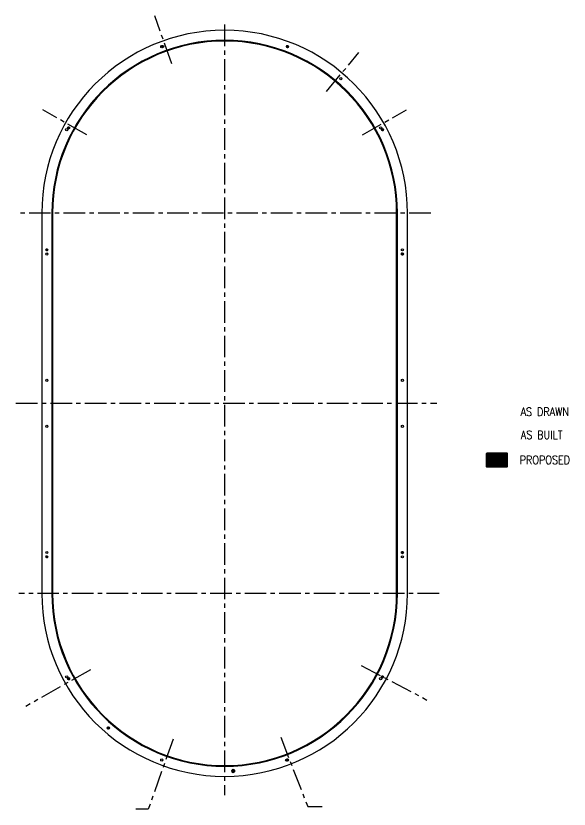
# Model space of a CAD drawing. Extents: x -965 to 2071, y 8 to 900.
# Drawn here: x 1687 to 2071, y 250 to 800 of the extents above; entities that cross this region are included whole.
import ezdxf
from ezdxf.enums import TextEntityAlignment as Align

# ---------------------------------------------------------------- set-up
doc = ezdxf.new("R2010")
doc.units = 0
doc.header["$LTSCALE"] = 12
doc.header["$MEASUREMENT"] = 0
doc.linetypes.add('CENTER', pattern=[2, 1.25, -0.25, 0.25, -0.25])
for name, color, linetype in [('CENTER', 6, 'CENTER'), ('DIM', 1, 'CONTINUOUS'), ('EXTERNALS', 3, 'CONTINUOUS'), ('SHELL', 40, 'CONTINUOUS')]:
    doc.layers.add(name, color=color, linetype=linetype)
doc.layers.add('Equipment-AM_2', color=5, linetype='CONTINUOUS', lineweight=50)
doc.styles.add('ROMANS', font='ROMANS.shx', dxfattribs={"width": 0.85, "height": 5.76})

msp = doc.modelspace()

# ---------------------------------------------------------------- hatches: boundary and pattern name
at = {"layer": 'DIM', "true_color": 0xcd2027}
h = msp.add_hatch(dxfattribs=at)
h.set_pattern_fill('ANSI31', color=242)
h.paths.add_polyline_path([(1708.848442, 637.834369, 1), (1707.348442, 637.834369, 1)])
h.paths.add_polyline_path([(1723.973442, 722.490619, 1), (1722.473442, 722.490619, 1)])
h.paths.add_polyline_path([(1789.285942, 778.990619, 1), (1787.785942, 778.990619, 1)])
h.paths.add_polyline_path([(1876.005157, 778.861404, 1), (1874.505157, 778.861404, 1)])
h.paths.add_polyline_path([(1940.507847, 721.20753, 1), (1942.007847, 721.20753, 1)])
h.paths.add_polyline_path([(1955.848442, 634.896869, 1), (1954.348442, 634.896869, 1)])
h.paths.add_polyline_path([(1955.848442, 427.646869, 1), (1954.348442, 427.646869, 0.3012215459), (1954.806041, 426.956216), (1955.390843, 426.956216, 0.3012215459)])
h.paths.add_polyline_path([(1941.220476, 341.337374), (1940.596045, 341.693095, 0.125329783), (1940.504692, 341.334369, 0.7620484434), (1941.899157, 340.950749)])
h.paths.add_polyline_path([(1941.991677, 341.473483), (1941.467969, 341.771824), (1941.311422, 341.497022), (1941.980332, 341.144774, 0.0639785375), (1942.004692, 341.334369, 0.0466752534)])
h.paths.add_polyline_path([(1940.6878, 341.825422, 0.053830958), (1940.596045, 341.693095), (1941.220476, 341.337374), (1941.311422, 341.497022)])
h.paths.add_polyline_path([(1941.467969, 341.771824), (1940.998512, 342.039261, 0.1277816341), (1940.6878, 341.825422), (1941.311422, 341.497022)])
h.paths.add_polyline_path([(1940.998512, 342.039261), (1941.467969, 341.771824), (1941.991677, 341.473483, 0.462506021)])
h.paths.add_polyline_path([(1941.311422, 341.497022), (1941.220476, 341.337374), (1941.899157, 340.950749, 0.0704553144), (1941.980332, 341.144774)])
h.paths.add_polyline_path([(1876.004692, 283.678119, 0.6112958895), (1874.816514, 284.286807, -0.3542571669), (1875.410942, 283.553119, -0.2412369528), (1875.09912, 282.944432, 0.4768243794)])
h.paths.add_polyline_path([(1750.07938, 305.844464, 1), (1751.57938, 305.844464, 1)])
h.paths.add_polyline_path([(1723.973442, 340.053119, 1), (1722.473442, 340.053119, 1)])
h.paths.add_polyline_path([(1708.848442, 424.709369, 1), (1707.348442, 424.709369, 1)])
at = {"layer": 'Equipment-AM_2'}
h = msp.add_hatch(dxfattribs=at)
h.set_pattern_fill('ANSI31', color=5)
h.set_pattern_definition([(45, (0, -32.80587), (-0.088388348, 0.088388348), [])])
h.paths.add_polyline_path([(2027.721626, 496.432399), (2013.663284, 496.432399), (2013.663284, 487.342051), (2027.721626, 487.342051)])

# ---------------------------------------------------------------- linework, layer by layer
at = {"layer": 'CENTER'}
for p, q in [((1794.862283, 767.059995), (1783.112897, 800.25472)), ((1831.598442, 794.206112), (1831.598442, 259.290892)), ((1902.249349, 747.711017), (1924.845744, 774.717327)), ((1735.860063, 717.638064), (1705.239901, 735.026092)), ((1927.336821, 717.638064), (1957.956983, 735.026092)), ((1974.743715, 663.271869), (1688.453169, 663.271869)), ((1686.603781, 531.271869), (1978.938692, 531.271869)), ((1980.554151, 399.271869), (1688.679327, 399.271869)), ((1926.469262, 349.312903), (1972.156341, 325.254091)), ((1738.361525, 346.32616), (1693.461287, 320.829018)), ((1795.822129, 298.195531), (1778.593278, 249.520051)), ((1870.565199, 299.382117), (1889.330478, 251.278063)), ((1778.593278, 249.520051), (1769.82191, 249.520051)), ((1889.330478, 251.278063), (1899.407613, 251.278063))]:
    msp.add_line(p, q, dxfattribs=at)
at = {"layer": 'DIM'}
for centre in [(1788.535942, 778.990619), (1875.255157, 778.861404), (1723.223442, 722.490619), (1941.257847, 721.20753), (1708.098442, 637.834369), (1955.098442, 634.896869), (1708.098442, 424.709369), (1955.098442, 427.646869), (1941.254692, 341.334369), (1723.223442, 340.053119), (1750.82938, 305.844464), (1875.254692, 283.678119)]:
    msp.add_circle(centre, 0.75, dxfattribs=at)
at = {"layer": 'Equipment-AM_2'}
msp.add_lwpolyline([(2013.663284, 496.432399), (2027.721626, 496.432399), (2027.721626, 487.342051), (2013.663284, 487.342051)], close=True, dxfattribs=at)
msp.add_circle((1837.598442, 275.946251), 0.75, dxfattribs=at)
at = {"layer": 'EXTERNALS'}
for centre in [(1787.942192, 778.865619), (1912.367504, 756.699275), (1721.942192, 721.209369), (1939.973442, 722.490619), (1708.098442, 634.896869), (1955.098442, 637.834369), (1708.098442, 427.646869), (1955.098442, 424.709369), (1721.939037, 341.336209), (1939.973442, 340.053119), (1787.941727, 283.682334), (1874.660942, 283.553119)]:
    msp.add_circle(centre, 0.75, dxfattribs=at)
at = {"layer": 'SHELL'}
for p, q in [((1704.598442, 663.271869), (1704.598442, 399.271869)), ((1958.598442, 399.271869), (1958.598442, 663.271869))]:
    msp.add_line(p, q, dxfattribs=at)
for points in [[(1951.598442, 663.271869, 1), (1711.598442, 663.271869), (1711.598442, 399.271869, 1), (1951.598442, 399.271869)], [(1951.098442, 663.271869, 1), (1712.098442, 663.271869), (1712.098442, 399.271869, 1), (1951.098442, 399.271869)]]:
    msp.add_lwpolyline(points, format="xyb", close=True, dxfattribs=at)
for centre in [(1708.098442, 547.271869), (1708.098442, 547.271869), (1955.098442, 547.271869), (1955.098442, 547.271869), (1708.098442, 515.271869), (1708.098442, 515.271869), (1955.098442, 515.271869), (1955.098442, 515.271869)]:
    msp.add_circle(centre, 0.75, dxfattribs=at)
for centre, start, end in [((1831.598442, 663.271869), 0, 180), ((1831.598442, 399.271869), 180, 0)]:
    msp.add_arc(centre, 127, start, end, dxfattribs=at)

# ---------------------------------------------------------------- texts
at = {"layer": 'DIM', "style": 'ROMANS', "width": 0.85}
for s, p in [('AS DRAWN', (2054.00348, 522.509619)), ('AS BUILT', (2051.829348, 506.450157)), ('PROPOSED', (2054.003699, 489.067286))]:
    msp.add_text(s, height=5.76, dxfattribs=at).set_placement(p, align=Align.CENTER)

doc.saveas('drawing.dxf')
